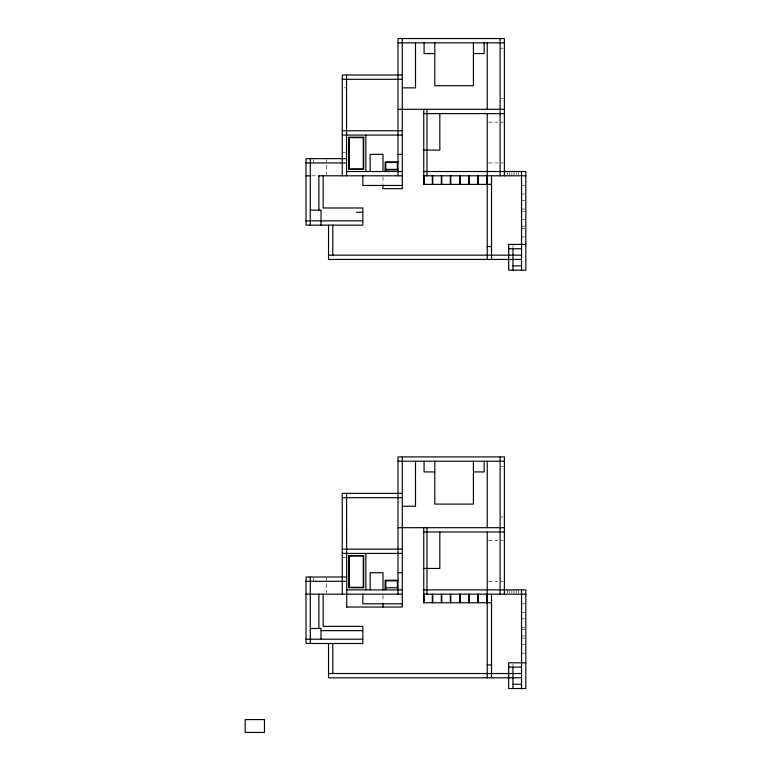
<?xml version="1.0" encoding="UTF-8"?>
<svg xmlns="http://www.w3.org/2000/svg" width="771" height="771" viewBox="0 0 771 771"><rect width="100%" height="100%" fill="white"/><g stroke="black" fill="none" stroke-linecap="round" stroke-linejoin="round"><path stroke-width="0.58" stroke-dasharray="3.85 2.89" d="M500.1 48.197L503.318 48.197M344.406 87.817L346.545 87.817M501.169 98.601L503.318 98.601M488.4 122.194L497.758 122.194M501.169 122.194L503.318 122.194M342.257 152.215L345.475 152.215M488.4 162.941L497.758 162.941M501.169 162.941L503.318 162.941M311.378 175.807L317.324 175.807M521.543 185.454L524.762 185.454M521.543 194.032L524.762 194.032M521.543 200.47L524.762 200.47M521.543 209.047L524.762 209.047M521.543 211.187L524.762 211.187M521.543 219.764L524.762 219.764M521.543 226.202L524.762 226.202M521.543 228.351L524.762 228.351M521.543 236.928L524.762 236.928M501.169 466.571L503.318 466.571M501.169 516.965L503.318 516.965M488.4 540.558L497.758 540.558M501.169 540.558L503.318 540.558M342.257 557.712L345.475 557.712M488.4 581.305L497.758 581.305M501.169 581.305L503.318 581.305M521.543 603.828L524.762 603.828M521.543 612.405L524.762 612.405M521.543 618.834L524.762 618.834M521.543 627.411L524.762 627.411M521.543 629.56L524.762 629.56M521.543 635.998L524.762 635.998M521.543 638.137L524.762 638.137M521.543 644.575L524.762 644.575M521.543 653.153L524.762 653.153M518.324 172.588L518.324 174.728M518.324 589.882L518.324 593.101M516.185 172.588L516.185 174.728M516.185 589.882L516.185 593.101M514.035 171.519L514.035 175.807M514.035 589.882L514.035 593.101M512.966 245.506L512.966 247.645M512.966 663.87L512.966 666.019M511.896 172.588L511.896 175.807M511.896 589.882L511.896 593.101M509.747 172.588L509.747 175.807M509.747 589.882L509.747 593.101M507.607 172.588L507.607 174.728M507.607 589.882L507.607 593.101M383.004 176.964L383.004 183.99M383.004 595.337L383.004 602.363M326.384 159.722L326.384 161.862M326.384 165.273L326.384 174.631M326.384 578.086L326.384 580.235M326.384 583.647L326.384 593.005M313.518 159.722L313.518 161.862M313.518 578.086L313.518 581.305"/><path stroke-width="1.16" d="M402.308 38.55L402.308 188.673L382.869 188.664L383.004 185.088M346.748 606.979L346.545 493.382M382.994 606.989L383.004 603.452M398.019 42.839L504.388 42.839M434.796 53.565L424.079 53.565L424.079 42.839M473.404 53.565L484.13 53.565L484.13 42.839M402.308 75.009L342.257 75.009L342.257 175.807M342.257 79.297L402.308 79.297M402.308 87.875L415.502 87.875L415.502 42.839M398.019 109.318L504.388 109.318M423.751 113.607L504.388 113.607M342.257 130.771L402.308 130.771M342.257 135.06L402.308 135.06M423.751 150.066L439.836 150.066L439.836 113.607M398.019 154.354L402.308 154.354M346.545 158.643L306.01 158.643L306.01 225.132L362.842 225.132L362.842 207.977L323.174 207.977L323.174 175.807M398.019 161.862L385.153 161.862L385.153 171.519M306.01 162.941L346.545 162.941M385.153 169.369L398.019 169.369M385.789 169.909L397.373 169.909L397.373 162.508L385.789 162.508L385.789 170.873M346.545 171.519L402.308 171.519M423.751 171.519L525.832 171.519L525.832 270.168L508.677 270.168L508.677 244.426L525.832 244.426M306.01 175.807L310.299 175.807M318.49 175.807L402.308 175.807M525.832 175.807L423.751 175.807L423.761 184.385L491.522 184.385M402.308 185.454L362.842 185.454L362.842 175.807M310.299 210.117L321.025 210.117L321.025 225.132M356.414 212.266L362.842 212.266M306.01 220.843L362.842 220.843M487.233 246.575L491.522 246.575M508.677 248.725L521.543 248.725M328.533 255.153L521.543 255.153M521.543 259.441L328.533 259.441L328.533 225.132M512.966 265.879L521.543 265.879M398.019 461.212L504.388 461.212M434.796 471.929L424.079 471.929L424.079 461.212M473.404 471.929L484.13 471.929L484.13 461.212M402.308 493.382L342.257 493.382L342.257 594.171M342.257 497.671L402.308 497.671M402.308 506.248L415.502 506.248L415.502 461.212M398.019 527.692L504.388 527.692M423.751 531.98L504.388 531.98M342.257 549.135L402.308 549.135M342.257 553.424L402.308 553.424M423.751 568.439L439.836 568.439L439.836 531.98M398.019 572.728L402.308 572.728M346.545 577.016L306.01 577.016L306.01 643.496L362.842 643.496L362.842 626.341L323.174 626.341L323.174 594.171M398.019 580.235L385.153 580.235L385.153 589.882M306.01 581.305L346.545 581.305M385.153 587.743L398.019 587.743M346.545 589.882L402.308 589.882M423.751 589.882L525.832 589.882L525.832 688.532L508.677 688.532L508.677 662.8L525.832 662.8M306.01 594.171L402.308 594.171M525.832 594.171L423.751 594.171L423.761 602.749L491.522 602.749M402.308 603.828L362.842 603.828L362.842 594.171M346.545 607.037L402.308 607.037L402.308 456.924M310.299 628.49L321.025 628.49L321.025 639.207M321.025 630.63L362.842 630.63M306.01 639.207L362.842 639.207M487.233 664.949L491.522 664.949M508.677 667.088L521.543 667.088M328.533 673.526L521.543 673.526M521.543 677.815L328.533 677.815L328.533 643.496M512.966 684.243L521.543 684.243M521.543 171.519L521.543 270.168M521.543 589.882L521.543 688.532M512.966 248.725L512.966 270.168M512.966 667.088L512.966 688.532M504.388 175.807L504.388 38.55L398.019 38.55L398.019 175.807M504.388 594.171L504.388 456.924L398.019 456.924L398.019 594.171M500.1 38.55L500.1 175.807M500.1 456.924L500.1 594.171M491.522 175.807L491.522 259.441M491.522 594.171L491.522 677.815M487.233 42.839L487.233 109.318M487.233 113.607L487.233 259.441M487.233 461.212L487.233 527.692M487.233 531.98L487.233 677.815M486.8 175.807L486.8 184.385M486.8 594.171L486.8 602.749M478.222 175.807L478.222 184.385M478.222 594.171L478.222 602.749M477.798 175.807L477.798 184.385M477.798 594.171L477.798 602.749M473.404 42.839L473.404 85.735L434.796 85.735L434.796 42.839M473.404 461.212L473.404 504.099L434.796 504.099L434.796 461.212M469.221 175.807L469.221 184.385M469.221 594.171L469.221 602.749M468.787 175.807L468.787 184.385M468.787 594.171L468.787 602.749M460.21 175.807L460.21 184.385M460.21 594.171L460.21 602.749M459.776 175.807L459.776 184.385M459.776 594.171L459.776 602.749M450.775 175.807L450.775 184.385M450.775 594.171L450.775 602.749M450.341 175.807L450.341 184.385M450.341 594.171L450.341 602.749M441.764 175.807L441.764 184.385M441.764 594.171L441.764 602.749M441.34 175.807L441.34 184.385M441.34 594.171L441.34 602.749M432.762 175.807L432.762 184.385M432.762 594.171L432.762 602.749M432.329 175.807L432.329 184.385M432.329 594.171L432.329 602.749M426.97 109.318L426.97 175.807M426.97 527.692L426.97 594.171M423.751 109.318L423.751 184.385M423.751 527.692L423.751 602.749M397.373 588.273L397.373 580.881L385.789 580.881L385.789 589.237M383.004 171.519L383.004 154.354L370.138 154.354L370.138 171.519M383.004 589.882L383.004 572.728L370.138 572.728L370.138 589.882M365.849 135.06L365.849 171.519M365.849 553.424L365.849 589.882M346.545 75.009L346.545 175.807M332.821 225.132L332.821 255.153M332.821 643.496L332.821 673.526M318.876 175.807L318.876 210.117M318.876 594.171L318.876 628.49M310.299 158.643L310.299 225.132M310.299 577.016L310.299 643.496M424.185 594.171L424.185 602.749L424.185 594.171M424.185 175.807L424.185 184.385L424.185 175.807M363.7 137.199L348.694 137.199L348.694 169.369L363.7 169.369L363.7 137.199M363.276 137.633L349.118 137.633L349.118 168.945L363.276 168.945L363.276 137.633M363.7 555.573L348.694 555.573L348.694 587.743L363.7 587.743L363.7 555.573M363.276 555.997L349.118 555.997L349.118 587.309L363.276 587.309L363.276 555.997M264.463 719.584L245.168 719.584L245.168 732.45L264.463 732.45L264.463 719.584"/></g></svg>
